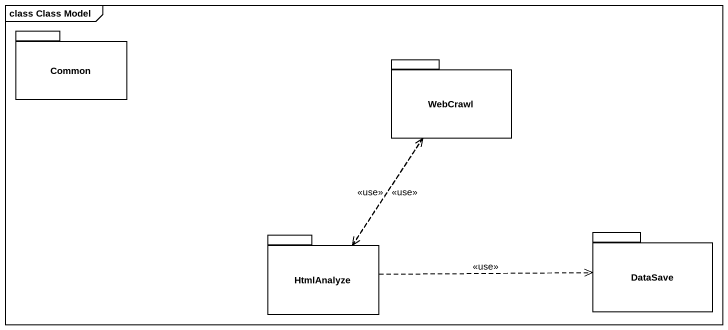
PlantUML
@startuml
mainframe class Class Model
package Common {
}
package WebCrawl {
}
package HtmlAnalyze {
}
package DataSave {
}
WebCrawl ..> HtmlAnalyze : <<use>>
HtmlAnalyze .up.> WebCrawl : <<use>>
HtmlAnalyze .right.> DataSave : <<use>>
@enduml
